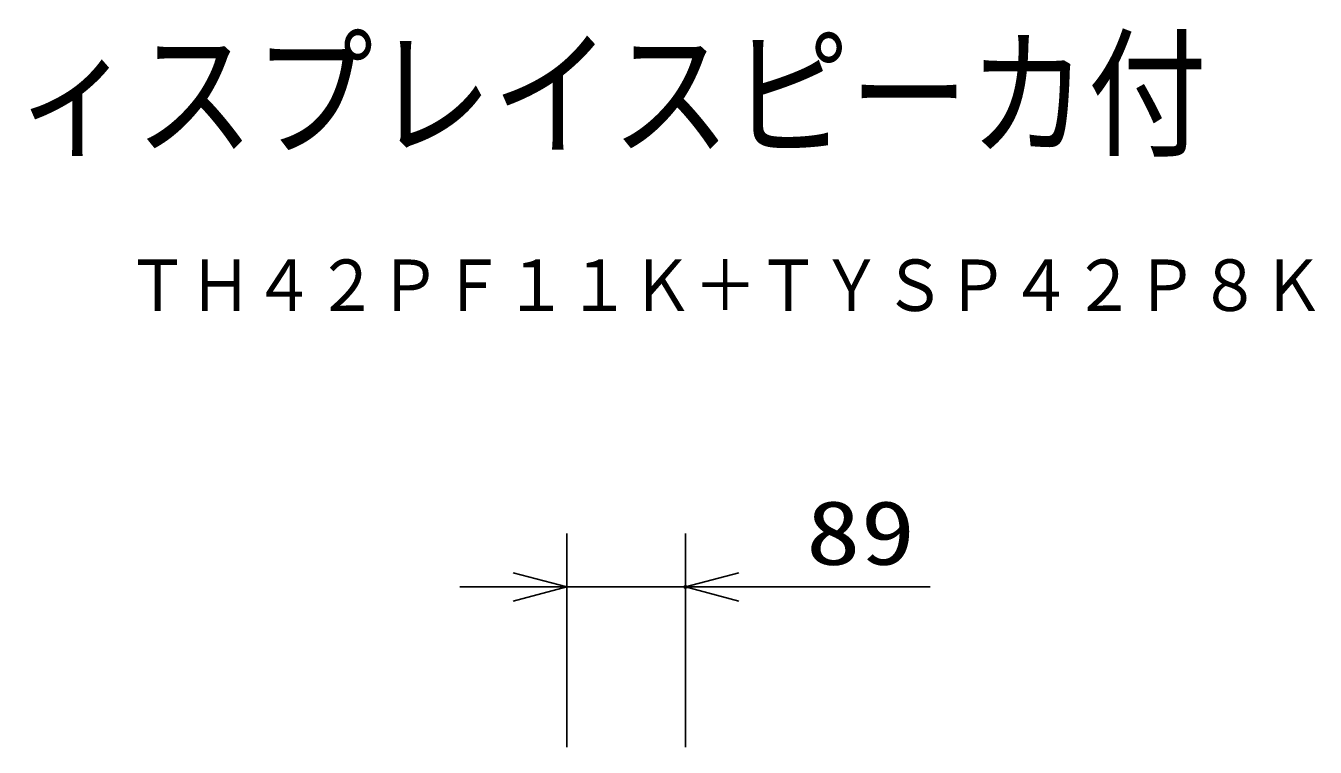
# Model space of a CAD drawing. Units: millimetres, scale not verified. Extents: x -63 to 63, y -57 to 57.
# Drawn here: x 13.94 to 62.25, y 30.37 to 57.39 of the extents above; entities that cross this region are included whole.
import ezdxf
from ezdxf.enums import TextEntityAlignment as Align

# ---------------------------------------------------------------- set-up
doc = ezdxf.new("R2010")
doc.units = ezdxf.units.MM
doc.header["$LTSCALE"] = 0.190236
doc.header["$PDMODE"] = 32
doc.header["$PDSIZE"] = 0.0951
doc.layers.add('0-1_TOUROKU', color=3, linetype='Continuous')
doc.layers.add('0-2_MOJI1', color=2, linetype='Continuous')
doc.styles.add('ＭＳ ゴシック', font='')
doc.styles.get('ＭＳ ゴシック').set_extended_font_data('MS Gothic')

# ---------------------------------------------------------------- blocks, each defined once
blk = doc.blocks.new('_OPEN30')
at = {"layer": '0-2_MOJI1', "color": 7}
blk.add_line((0, 0), (-1, 0), dxfattribs=at)
blk.add_lwpolyline([(-1, 0.26795), (0, 0), (-1, -0.26795)], dxfattribs=at)

msp = doc.modelspace()

# ---------------------------------------------------------------- linework, layer by layer
at = {"layer": '0-1_TOUROKU'}
for p, q in [((34.2074, 30.3696), (34.2074, 38.3696)), ((38.6574, 30.3696), (38.6574, 38.3696)), ((32.2074, 36.3696), (30.2074, 36.3696)), ((34.2074, 36.3696), (38.6574, 36.3696)), ((40.6574, 36.3696), (47.8241, 36.3696))]:
    msp.add_line(p, q, dxfattribs=at)
at = {"layer": '0-2_MOJI1', "color": 7}
msp.add_point((38.6574, 36.3696), dxfattribs=at)

# ---------------------------------------------------------------- block references
at = {"layer": '0-1_TOUROKU', "xscale": 2, "yscale": 2}
msp.add_blockref('_OPEN30', (34.2074, 36.3696), dxfattribs=at)
at = {"layer": '0-1_TOUROKU', "xscale": 2, "yscale": 2, "rotation": 180}
msp.add_blockref('_OPEN30', (38.6574, 36.3696), dxfattribs=at)

# ---------------------------------------------------------------- texts
at = {"layer": '0-1_TOUROKU', "color": 1, "style": 'ＭＳ ゴシック', "width": 0.9}
msp.add_text('ＴＨ４２ＰＦ１１Ｋ＋ＴＹＳＰ４２Ｐ８Ｋ', height=1.925, dxfattribs=at).set_placement((17.7, 46.13), align=Align.BOTTOM_LEFT)
at = {"layer": '0-1_TOUROKU', "style": 'ＭＳ ゴシック', "width": 1.25}
msp.add_text('89', height=2.406, dxfattribs=at).set_placement((43.1738, 36.4792), align=Align.BOTTOM_LEFT)
at = {"layer": '0-2_MOJI1', "style": 'ＭＳ ゴシック', "width": 0.85}
msp.add_text('ハイビジョンプラズマディスプレイスピーカ付', height=3.848, dxfattribs=at).set_placement((-35.5001, 51.7599), align=Align.BOTTOM_LEFT)

doc.saveas('drawing.dxf')
